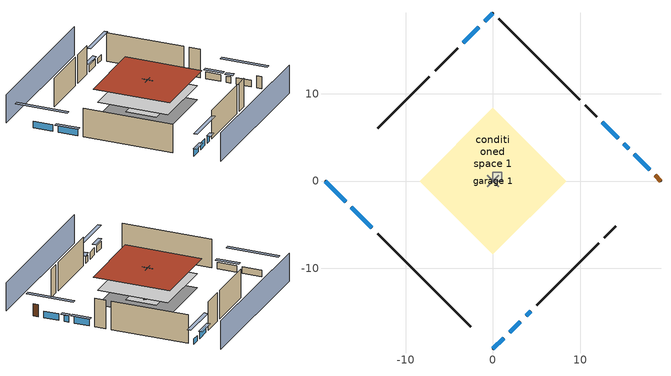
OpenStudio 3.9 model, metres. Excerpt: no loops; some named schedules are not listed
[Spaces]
conditioned space 1
 floor to garage 1 (Floor1 construction): -3.66,0 0,3.66 3.66,0 0,-3.66 z0
 floor foundation (Slab2 construction): -8.38,0 0,8.38 8.38,0 0,-8.38 z0
 floor adiabatic (AdiabaticFloorConstruction): -8.38,0 0,8.38 8.38,0 0,-8.38 z2.44
 wall outside (Wall3 construction): -13.23,-6.02 -2.52,-16.72 z0:4.88
 wall outside (Wall4 construction): -7.28,11.96 -13.23,6.02 z0:4.88
 wall outside (Wall7 construction): 9.92,9.33 0.66,18.59 z0:4.88
 wall outside (Wall8 construction): 4.99,-14.26 12.11,-7.13 z0:4.88
 wall outside (AdiabaticWallConstruction): -19.25,0 -16.89,-2.35 / -16.24,-3.01 -13.88,-5.36 / 17.94,1.3 16.19,3.05 z0:1.1; 0,19.25 -0.95,18.3 z0:0.92; -1.6,17.64 -3.38,15.86 z0:1.13; 15.54,3.71 14.98,4.26 z0:1.07; 14.33,4.92 12.52,6.72 / 1.89,-17.35 3.13,-16.11 / 0,-19.25 1.24,-18.01 z0:1.16; 3.79,-15.46 4.33,-14.91 z0:1.04
 wall outside (AdiabaticWallConstruction 1): 19.25,0 18.6,0.65 z0:2.03
 wall to garage 1 (Wall5 construction): 0.65,-0.65 -0.65,0.65 z0:4.88
 wall to garage 1 (Wall6 construction): 0.65,0.65 -0.65,-0.65 z0:4.88
 window (WindowConstruction): -19.25,0 -16.89,-2.35 z0:1.1
 window (WindowConstruction 1): -16.24,-3.01 -13.88,-5.36 z0:1.1
 window (WindowConstruction 2): 0,19.25 -0.95,18.3 z0:0.91
 window (WindowConstruction 3): -1.61,17.64 -3.38,15.86 z0:1.13
 window (WindowConstruction 4): 17.94,1.3 16.19,3.05 z0:1.1
 window (WindowConstruction 5): 15.54,3.71 14.98,4.26 z0:1.07
 window (WindowConstruction 6): 14.33,4.92 12.52,6.72 z0:1.16
 window (WindowConstruction 7): 1.89,-17.35 3.13,-16.12 z0:1.16
 window (WindowConstruction 8): 3.79,-15.46 4.33,-14.91 z0:1.04
 window (WindowConstruction 9): 0,-19.25 1.24,-18.01 z0:1.16
 door (Door): 19.25,0 18.6,0.65 z0:2.03
 ceiling adiabatic (AdiabaticFloorConstruction): 0,-8.38 8.38,0 0,8.38 -8.38,0 z2.44
 roof outside (Roof1 construction): 0,9.14 -9.14,0 0,-9.14 9.14,0 z4.88
garage 1
 floor foundation (Slab1 construction): -3.66,0 0,3.66 3.66,0 0,-3.66 z0
 wall outside (Wall1 construction): -4.04,15.21 -6.63,12.62 z0:4.88
 wall outside (Wall2 construction): 11.87,7.38 10.57,8.67 z0:4.88
 wall outside (Wall9 construction): 12.77,-6.47 14.06,-5.18 z0:4.88
central ac and furnace airloop ret air space
 floor adiabatic (AdiabaticConst): 0,0 0,1 1,1 1,0 z0
 wall adiabatic (AdiabaticConst): 0,1 0,0 1,0 1,1 0,1 z0:1
 ceiling adiabatic (AdiabaticConst): 1,0 1,1 0,1 0,0 z1
shading: 3.23,-22.48 22.48,-3.23 / -3.23,22.48 -22.48,3.23 z0:4.88; -14.95,-4.29 -21.18,1.94 -21.62,1.51 -15.38,-4.72 z3.84; -13.67,-5.58 -16.45,-2.79 -16.88,-3.23 -14.1,-6.01 z1.4; -2.89,16.36 1.94,21.18 1.51,21.62 -3.32,16.79 z3.66; -3.6,15.65 -1.39,17.86 -1.82,18.29 -4.03,16.08 z1.43; 14.25,4.99 19.88,-0.64 20.31,-0.21 14.69,5.42 z3.84; 14.77,4.48 15.75,3.49 16.18,3.92 15.2,4.91 z1.37; 12.31,6.94 14.54,4.7 14.97,5.13 12.74,7.37 z1.46; 5.07,-14.18 -0.05,-19.29 0.38,-19.72 5.5,-14.61 z3.9; 4.55,-14.7 3.57,-15.67 4,-16.1 4.98,-15.13 z1.34; 1.45,-17.79 -0.22,-19.46 0.22,-19.89 1.88,-18.22 z1.46
[Site]
Portland Intl Arpt_OR: Latitude {deg}=45.59; Longitude {deg}=-122.6; Time Zone {hr}=-8; Elevation {m}=33; Terrain=Suburbs; Keep Site Location Information=Yes
[Site:GroundTemperature:Shallow]
10.2558, 8.96328, 8.85977, 9.47314, 11.9355, 14.3863, 16.5111, 17.8571, 17.9714, 16.8767, 14.8061, 12.4304
[Site:WaterMainsTemperature]
Calculation Method=Schedule; Temperature Schedule=mains temperature schedule
[Building]
Building 1
[Material] Roughness=Rough
Name | Thickness {m} | Conductivity {W/m-K} | Density {kg/m3} | Specific Heat {J/kg-K} | Thermal Absorptance | Solar Absorptance | Visible Absorptance
asphalt or fiberglass shingles | 0.00635 | 0.162714 | 1121.4 | 1465.45 | 0.9 | 0.85 | 0.85
roof rigid ins | 0.051816 | 0.029427 | 32.04 | 1214.23 | 0.9 | 0.7 | 0.7
osb sheathing 0.75 in. | 0.01905 | 0.115458 | 512.64 | 1214.23 | 0.9 | 0.7 | 0.7
roof stud and cavity | 0.2032 | 0.133729 | 78.34581 | 1123.46 | 0.9 | 0.7 | 0.7
gypsum board | 0.0127 | 0.160291 | 801 | 837.4 | 0.9 | 0.6 | 0.6
wood siding | 0.0254 | 0.102417 | 544.68 | 1172.36 | 0.9 | 0.85 | 0.85
osb sheathing 0.5 in. | 0.0127 | 0.115458 | 512.64 | 1214.23 | 0.9 | 0.7 | 0.7
wall stud and cavity | 0.1397 | 0.727959 | 139.0536 | 1170.24 | 0.9 | 0.6 | 0.6
wall stud and cavity 1 | 0.1397 | 0.550994 | 139.0536 | 1170.24 | 0.9 | 0.7 | 0.7
osb sheathing 0.5 in. 1; osb sheathing 0.5 in. 2 | 0.0127 | 0.115458 | 512.64 | 1214.23
wall stud and cavity 2 | 0.1397 | 0.335416 | 139.0536 | 1170.24 | 0.9 | 0.7 | 0.7
floor stud and cavity | 0.1397 | 0.923637 | 92.3553 | 1139.71 | 0.9 | 0.7 | 0.7
floor covering | 0.0127 | 0.0433444 | 54.468 | 1339.84 | 0.9 | 0.6 | 0.6
concrete 4.0 in. | 0.1016 | 1.803125 | 2242.8 | 837.4 | 0.9 | 0.7 | 0.7
floor covering 1 | 0.0127 | 0.0450781 | 54.468 | 1339.84 | 0.9 | 0.9 | 0.9
wood siding 1; wood siding 2 | 0.0254 | 0.102417 | 544.68 | 1172.36
wall rigid ins; floor rigid ins | 0.512978 | 0.029427 | 32.04 | 1214.23 | 0.9 | 0.7 | 0.7
wall stud and cavity 3 | 0.0889 | 0.380278 | 52.3479 | 1209.89 | 0.9 | 0.7 | 0.7
door material | 0.04445 | 0.0612267 | 512.64 | 1214.23 | 0.9 | 0.7 | 0.7
floor stud and cavity 1 | 0.1397 | 1.75129 | 37.0049 | 1207.88 | 0.9 | 0.7 | 0.7
wall stud and cavity 4 | 0.0889 | 0.391764 | 83.0341 | 1211.67 | 0.9 | 0.7 | 0.7
furniture material conditioned space 1; furniture material garage 1 | 0.1524 | 0.115458 | 640.8 | 1214.23 | 0.9 | 0.6 | 0.6
[Construction]
Roof1 construction: asphalt or fiberglass shingles, roof rigid ins, osb sheathing 0.75 in., roof stud and cavity, gypsum board
Wall1 construction; Wall2 construction: wood siding, osb sheathing 0.5 in., wall stud and cavity
Wall3 construction; Wall4 construction: wood siding, osb sheathing 0.5 in., wall stud and cavity 1, gypsum board
Wall5 construction: osb sheathing 0.5 in. 1, wall stud and cavity 2, gypsum board
Wall6 construction: osb sheathing 0.5 in. 2, wall stud and cavity 2, gypsum board
Wall7 construction; Wall8 construction: wood siding, osb sheathing 0.5 in. 1, wall stud and cavity 1, gypsum board
Wall9 construction: wood siding, osb sheathing 0.5 in. 1, wall stud and cavity
Floor1 construction: floor stud and cavity, osb sheathing 0.75 in., floor covering
Slab1 construction: concrete 4.0 in.
Slab2 construction: concrete 4.0 in., floor covering 1
WindowConstruction; WindowConstruction 1; WindowConstruction 2; WindowConstruction 3; WindowConstruction 4; WindowConstruction 5; WindowConstruction 6; WindowConstruction 7; WindowConstruction 8; WindowConstruction 9: WindowMaterial
AdiabaticWallConstruction: wood siding 1, wall rigid ins, wall stud and cavity 3, gypsum board
Door: door material
AdiabaticWallConstruction 1: wood siding 2, wall rigid ins, wall stud and cavity 3, gypsum board
AdiabaticFloorConstruction: floor stud and cavity 1, floor rigid ins, osb sheathing 0.75 in., floor covering
PartitionWallConstruction: gypsum board, wall stud and cavity 4, gypsum board
furniture construction conditioned space 1: furniture material conditioned space 1
furniture construction garage 1: furniture material garage 1
AdiabaticConst: Adiabatic
[WindowMaterial:SimpleGlazingSystem]
WindowMaterial: U-Factor {W/m2-K}=1.93052; Solar Heat Gain Coefficient=0.49
[Material:NoMass]
Adiabatic: Roughness=Rough; Thermal Resistance {m2-K/W}=176.1
[ThermalZone] Multiplier=1; Use Ideal Air Loads=No
Name | Volume {m3} | Thermostat
conditioned space | 749.83 | conditioned space temperature setpoint
garage | 65.242
central ac and furnace airloop ret air zone | 1
[Sizing:Zone] Zone Cooling Design Supply Air Temperature Input Method=SupplyAirTemperature; Zone Cooling Design Supply Air Temperature {C}=14; Zone Cooling Design Supply Air Temperature Difference {deltaC}=11.11; Zone Heating Design Supply Air Temperature Input Method=SupplyAirTemperature; Zone Heating Design Supply Air Temperature {C}=40; Zone Heating Design Supply Air Temperature Difference {deltaC}=11.11; Zone Cooling Design Supply Air Humidity Ratio {kg-H2O/kg-air}=0.0085; Zone Heating Design Supply Air Humidity Ratio {kg-H2O/kg-air}=0.008; Cooling Design Air Flow Method=DesignDay; Heating Design Air Flow Method=DesignDay; Account for Dedicated Outdoor Air System=No; Dedicated Outdoor Air System Control Strategy=NeutralSupplyAir; Dedicated Outdoor Air Low Setpoint Temperature for Design {C}=autosize; Dedicated Outdoor Air High Setpoint Temperature for Design {C}=autosize; Zone Load Sizing Method=Sensible Load Only No Latent Load; Zone Latent Cooling Design Supply Air Humidity Ratio Input Method=HumidityRatioDifference; Zone Cooling Design Supply Air Humidity Ratio Difference {kgWater/kgDryAir}=0.005; Zone Latent Heating Design Supply Air Humidity Ratio Input Method=HumidityRatioDifference; Zone Humidification Design Supply Air Humidity Ratio Difference {kgWater/kgDryAir}=0.005; Sizing Option=Coincident
garage; central ac and furnace airloop ret air zone
[Space]
Name | Thermal Zone | Volume {m3}
conditioned space 1 | conditioned space | 749.83
garage 1 | garage | 65.242
central ac and furnace airloop ret air space | central ac and furnace airloop ret air zone
[ThermostatSetpoint:DualSetpoint]
conditioned space temperature setpoint: Heating Setpoint Temperature Schedule=heating setpoint; Cooling Setpoint Temperature Schedule=cooling setpoint; Temperature Difference Between Cutout And Setpoint {deltaC}=0
[Foundation:Kiva] Wall Height Above Grade {m}=0.1016; Wall Depth Below Slab {m}=0.2032
Name | Initial Indoor Air Temperature {C}
Foundation Kiva 1 | 13.4258
Foundation Kiva 2 | 17.2222
[Foundation:Kiva:Settings]
Soil Conductivity {W/m-K}=0.8655; Soil Density {kg/m3}=1842.3; Soil Specific Heat {J/kg-K}=418.7; Ground Solar Absorptivity=0.9; Ground Thermal Absorptivity=0.9; Ground Surface Roughness {m}=0.03; Far-Field Width {m}=40; Deep-Ground Boundary Condition=ZeroFlux; Deep-Ground Depth {m}=40; Minimum Cell Dimension {m}=0.2; Maximum Cell Growth Coefficient=3; Simulation Timestep=Timestep
[SurfaceProperty:ExposedFoundationPerimeter] Exposed Perimeter Calculation Method=TotalExposedPerimeter
Name | Total Exposed Perimeter {m}
Slab1 | 14.6304
Slab2 | 44.43984
[SurfaceProperty:IncidentSolarMultiplier] Incident Solar Multiplier=1; Incident Solar Multiplier Schedule=trans schedule winter=0.85 summer=0.7
Window1; Window2; Window3; Window4; Window5; Window6; Window7; Window8; Window9; Window10
[InternalMass:Definition] Design Level Calculation Method=SurfaceArea
Name | Construction | Surface Area {m2}
partition wall mass | PartitionWallConstruction | 307.509
furniture mass conditioned space 1 | furniture construction conditioned space 1 | 123.004
furniture mass garage 1 | furniture construction garage 1 | 2.67561
[InternalMass] Multiplier=1
Name | Internal Mass Definition | Space or SpaceType
partition wall mass | partition wall mass | conditioned space 1
furniture mass conditioned space 1 | furniture mass conditioned space 1 | conditioned space 1
furniture mass garage 1 | furniture mass garage 1 | garage 1
[Fan:SystemModel]
central ac and furnace supply fan: Availability Schedule=Always On Discrete; Design Maximum Air Flow Rate {m3/s}=0.804198; Speed Control Method=Discrete; Electric Power Minimum Flow Rate Fraction=0.2; Design Pressure Rise {Pa}=500; Motor Efficiency=1; Motor In Air Stream Fraction=1; Design Electric Power Consumption {W}=autosize; Design Power Sizing Method=PowerPerFlow; Electric Power Per Unit Flow Rate {W/(m3/s)}=1059.44; Electric Power Per Unit Flow Rate Per Unit Pressure {W-s/m3-Pa}=1.66667; Fan Total Efficiency=0.7; Motor Loss Radiative Fraction=0; Speed Flow Fraction 1=0.98122; Speed Electric Power Fraction 1=0.94471; Speed Flow Fraction 2=1; Speed Electric Power Fraction 2=1
[EnergyManagementSystem:Sensor]
Name | Output Variable or Output Meter Index Key | Output Variable or Output Meter
central_ac_and_furnace_supply_fan_s; central_ac_and_furnace_supply_fan_s_1 | central ac and furnace supply fan | Fan Electricity Energy
water_heater_T_set | water heater setpoint | Schedule Value
out_pb_s |  | Site Outdoor Air Barometric Pressure
out_wt_s |  | Site Outdoor Air Humidity Ratio
site_vw_s |  | Site Wind Speed
cool_season | cooling season schedule | Schedule Value
central_ac_and_furnace_airloop_Fan_RTF_s | central ac and furnace supply fan | Fan Runtime Fraction Speed 1
central_ac_and_furnace_airloop_Fan_RTF_s_1 | central ac and furnace supply fan | Fan Runtime Fraction Speed 2
central_ac_and_furnace_airloop_AH_MFR_s | Node 5 | System Node Mass Flow Rate
central_ac_and_furnace_airloop_AH_VFR_s | Node 5 | System Node Current Density Volume Flow Rate
central_ac_and_furnace_airloop_AH_Tout_s | Node 5 | System Node Temperature
central_ac_and_furnace_airloop_AH_Wout_s | Node 5 | System Node Humidity Ratio
central_ac_and_furnace_airloop_RA_T_s | Node 8 | System Node Temperature
central_ac_and_furnace_airloop_Ra_W_s | Node 8 | System Node Humidity Ratio
central_ac_and_furnace_airloop_0_DZ_T_s | garage | Zone Air Temperature
central_ac_and_furnace_airloop_0_DZ_W_s | garage | Zone Mean Air Humidity Ratio
natural_vent_s | natural vent schedule | Schedule Value
htg_sp_s | heating setpoint | Schedule Value
clg_sp_s | cooling setpoint | Schedule Value
mech_vent_range_fan_0_sch_s | mech vent range fan 0 schedule | Schedule Value
mech_vent_bath_fan_0_sch_s | mech vent bath fan 0 schedule | Schedule Value
clothes_dryer_exhaust_0_sch_s | clothes_dryer | Schedule Value
htg_load_cond |  | Heating:EnergyTransfer:Zone:CONDITIONED SPACE
clg_load_cond |  | Cooling:EnergyTransfer:Zone:CONDITIONED SPACE
htg_load_duct |  | Heating:EnergyTransfer:Zone:CENTRAL AC AND FURNACE AIRLOOP RET AIR ZONE
clg_load_duct |  | Cooling:EnergyTransfer:Zone:CENTRAL AC AND FURNACE AIRLOOP RET AIR ZONE
s_conv | Floor1 | Surface Inside Face Convection Heat Gain Energy
s_ig | Floor1 | Surface Inside Face Internal Gains Radiation Heat Gain Energy
s_sol | Floor1 | Surface Inside Face Solar Radiation Heat Gain Energy
s_lgt | Floor1 | Surface Inside Face Lights Radiation Heat Gain Energy
s_surf | Floor1 | Surface Inside Face Net Surface Thermal Radiation Heat Gain Energy
s_conv_1 | inferred conditioned ceiling | Surface Inside Face Convection Heat Gain Energy
s_ig_1 | inferred conditioned ceiling | Surface Inside Face Internal Gains Radiation Heat Gain Energy
s_sol_1 | inferred conditioned ceiling | Surface Inside Face Solar Radiation Heat Gain Energy
s_lgt_1 | inferred conditioned ceiling | Surface Inside Face Lights Radiation Heat Gain Energy
s_surf_1 | inferred conditioned ceiling | Surface Inside Face Net Surface Thermal Radiation Heat Gain Energy
s_conv_2 | inferred conditioned floor | Surface Inside Face Convection Heat Gain Energy
s_ig_2 | inferred conditioned floor | Surface Inside Face Internal Gains Radiation Heat Gain Energy
s_sol_2 | inferred conditioned floor | Surface Inside Face Solar Radiation Heat Gain Energy
s_lgt_2 | inferred conditioned floor | Surface Inside Face Lights Radiation Heat Gain Energy
s_surf_2 | inferred conditioned floor | Surface Inside Face Net Surface Thermal Radiation Heat Gain Energy
s_conv_3 | Roof1 | Surface Inside Face Convection Heat Gain Energy
s_ig_3 | Roof1 | Surface Inside Face Internal Gains Radiation Heat Gain Energy
s_sol_3 | Roof1 | Surface Inside Face Solar Radiation Heat Gain Energy
s_lgt_3 | Roof1 | Surface Inside Face Lights Radiation Heat Gain Energy
s_surf_3 | Roof1 | Surface Inside Face Net Surface Thermal Radiation Heat Gain Energy
s_conv_4 | Slab2 | Surface Inside Face Convection Heat Gain Energy
s_ig_4 | Slab2 | Surface Inside Face Internal Gains Radiation Heat Gain Energy
s_sol_4 | Slab2 | Surface Inside Face Solar Radiation Heat Gain Energy
s_lgt_4 | Slab2 | Surface Inside Face Lights Radiation Heat Gain Energy
s_surf_4 | Slab2 | Surface Inside Face Net Surface Thermal Radiation Heat Gain Energy
ss_sol | Door1 | Surface Inside Face Solar Radiation Heat Gain Energy
ss_lgt | Door1 | Surface Inside Face Lights Radiation Heat Gain Energy
ss_conv | Door1 | Surface Inside Face Convection Heat Gain Energy
ss_ig | Door1 | Surface Inside Face Internal Gains Radiation Heat Gain Energy
ss_surf | Door1 | Surface Inside Face Net Surface Thermal Radiation Heat Gain Energy
ss_conv_1 | Window1 | Surface Inside Face Convection Heat Gain Energy
ss_ig_1 | Window1 | Surface Inside Face Internal Gains Radiation Heat Gain Energy
ss_surf_1 | Window1 | Surface Inside Face Net Surface Thermal Radiation Heat Gain Energy
ss_trans_in | Window1 | Surface Window Transmitted Solar Radiation Rate
ss_back_out | Window1 | Surface Window Shortwave from Zone Back Out Window Heat Transfer Rate
ss_trans_out | Window1 | Surface Inside Face Initial Transmitted Diffuse Transmitted Out Window Solar Radiation Rate
ss_conv_2 | Window10 | Surface Inside Face Convection Heat Gain Energy
ss_ig_2 | Window10 | Surface Inside Face Internal Gains Radiation Heat Gain Energy
ss_surf_2 | Window10 | Surface Inside Face Net Surface Thermal Radiation Heat Gain Energy
ss_trans_in_1 | Window10 | Surface Window Transmitted Solar Radiation Rate
ss_back_out_1 | Window10 | Surface Window Shortwave from Zone Back Out Window Heat Transfer Rate
ss_trans_out_1 | Window10 | Surface Inside Face Initial Transmitted Diffuse Transmitted Out Window Solar Radiation Rate
ss_conv_3 | Window2 | Surface Inside Face Convection Heat Gain Energy
ss_ig_3 | Window2 | Surface Inside Face Internal Gains Radiation Heat Gain Energy
ss_surf_3 | Window2 | Surface Inside Face Net Surface Thermal Radiation Heat Gain Energy
ss_trans_in_2 | Window2 | Surface Window Transmitted Solar Radiation Rate
ss_back_out_2 | Window2 | Surface Window Shortwave from Zone Back Out Window Heat Transfer Rate
ss_trans_out_2 | Window2 | Surface Inside Face Initial Transmitted Diffuse Transmitted Out Window Solar Radiation Rate
ss_conv_4 | Window3 | Surface Inside Face Convection Heat Gain Energy
ss_ig_4 | Window3 | Surface Inside Face Internal Gains Radiation Heat Gain Energy
ss_surf_4 | Window3 | Surface Inside Face Net Surface Thermal Radiation Heat Gain Energy
ss_trans_in_3 | Window3 | Surface Window Transmitted Solar Radiation Rate
ss_back_out_3 | Window3 | Surface Window Shortwave from Zone Back Out Window Heat Transfer Rate
ss_trans_out_3 | Window3 | Surface Inside Face Initial Transmitted Diffuse Transmitted Out Window Solar Radiation Rate
ss_conv_5 | Window4 | Surface Inside Face Convection Heat Gain Energy
ss_ig_5 | Window4 | Surface Inside Face Internal Gains Radiation Heat Gain Energy
ss_surf_5 | Window4 | Surface Inside Face Net Surface Thermal Radiation Heat Gain Energy
ss_trans_in_4 | Window4 | Surface Window Transmitted Solar Radiation Rate
ss_back_out_4 | Window4 | Surface Window Shortwave from Zone Back Out Window Heat Transfer Rate
ss_trans_out_4 | Window4 | Surface Inside Face Initial Transmitted Diffuse Transmitted Out Window Solar Radiation Rate
[ElectricEquipment:Definition] Design Level Calculation Method=EquipmentLevel
Name | Design Level {W} | Fraction Latent | Fraction Radiant | Fraction Lost
ceiling fan | 17.6375 | 0 | 0.558 | 0
clothes washer | 169.444 | 0.03 | 0.162 | 0.7
clothes dryer | 3643.97 | 0.015 | 0.081 | 0.85
dishwasher | 520.04 | 0.3 | 0.18 | 0.4
fridge | 57.5342 | 0 | 0.6 | 0
freezer | 194.914 | 0 | 0.6 | 0
cooking range | 135.433 | 0.16 | 0.384 | 0.2
misc tv | 1566.46 | 0 | 0.6 | 0
misc plug loads | 1014.77 | 0.021 | 0.558 | 0.049
whole house fan; mech vent house fan | 0 | 0 | 0 | 1
mech vent house fan cfis | 0 | 0 | 0 | 0
mech vent range fan 0; mech vent bath fan 0 | 30 | 0 | 0 | 1
[ElectricEquipment]
Name | Electric Equipment Definition | Space or SpaceType | Schedule
ceiling fan | ceiling fan | conditioned space 1 | ceiling_fan
clothes washer | clothes washer | conditioned space 1 | clothes_washer
clothes dryer | clothes dryer | conditioned space 1 | clothes_dryer
dishwasher | dishwasher | conditioned space 1 | dishwasher
fridge | fridge | conditioned space 1 | fridge schedule
freezer | freezer | garage 1 | freezer schedule
cooking range | cooking range | conditioned space 1 | cooking_range
misc tv | misc tv | conditioned space 1 | plug_loads_tv
misc plug loads | misc plug loads | conditioned space 1 | plug_loads_other
whole house fan | whole house fan | conditioned space 1 | Always On Discrete
mech vent house fan | mech vent house fan | conditioned space 1 | mech vent house fan schedule
mech vent house fan cfis | mech vent house fan cfis | conditioned space 1 | mech vent house fan cfis schedule
mech vent range fan 0 | mech vent range fan 0 | conditioned space 1 | mech vent range fan 0 schedule
mech vent bath fan 0 | mech vent bath fan 0 | conditioned space 1 | mech vent bath fan 0 schedule
[OtherEquipment:Definition] Design Level Calculation Method=EquipmentLevel
Name | Design Level {W} | Fraction Latent | Fraction Radiant | Fraction Lost
water heater sens; central ac and furnace airloop_0 SupSensLkToCond; central ac and furnace airloop_0 SupCondToLv; central ac and furnace airloop_0 RetCondToRP; central ac and furnace airloop_0 RetSensLkToRP; central ac and furnace airloop_0 SupCondToDZ; central ac and furnace airloop_0 RetCondToDZ; central ac and furnace airloop_0 SupSensLkToDZ; mech vent house fan sensible load | 0 | 0 | 0 | 0
water heater lat; central ac and furnace airloop_0 SupLatLkToCond; central ac and furnace airloop_0 RetLatLkToRP; central ac and furnace airloop_0 SupLatLkToDZ; mech vent house fan latent load | 0 | 1 | 0 | 0
water heater energy adjustment1 | 0.01 | 0 | 0 | 1
clothes dryer 2 | 0 | 0.015 | 0.081 | 0.85
cooking range 2 | 3969.16 | 0.16 | 0.384 | 0.2
general water use sensible | -79.8895 | 0 | 0.6 | 0
general water use latent | 81.0615 | 1 | 0 | 0
[OtherEquipment]
Name | Other Equipment Definition | Space or SpaceType | Schedule | Fuel Type
water heater sens | water heater sens | conditioned space 1 | Always On Discrete
water heater lat | water heater lat | conditioned space 1 | Always On Discrete
water heater energy adjustment1 | water heater energy adjustment1 | conditioned space 1 | Always On Discrete | Electricity
clothes dryer 1 | clothes dryer 2 | conditioned space 1 | clothes_dryer | Electricity
cooking range 1 | cooking range 2 | conditioned space 1 | cooking_range | NaturalGas
general water use sensible | general water use sensible | conditioned space 1 | general water use schedule
general water use latent | general water use latent | conditioned space 1 | general water use schedule
central ac and furnace airloop_0 SupSensLkToCond | central ac and furnace airloop_0 SupSensLkToCond | conditioned space 1 | Always On Discrete
central ac and furnace airloop_0 SupLatLkToCond | central ac and furnace airloop_0 SupLatLkToCond | conditioned space 1 | Always On Discrete
central ac and furnace airloop_0 SupCondToLv | central ac and furnace airloop_0 SupCondToLv | conditioned space 1 | Always On Discrete
central ac and furnace airloop_0 RetCondToRP | central ac and furnace airloop_0 RetCondToRP | central ac and furnace airloop ret air space | Always On Discrete
central ac and furnace airloop_0 RetSensLkToRP | central ac and furnace airloop_0 RetSensLkToRP | central ac and furnace airloop ret air space | Always On Discrete
central ac and furnace airloop_0 RetLatLkToRP | central ac and furnace airloop_0 RetLatLkToRP | central ac and furnace airloop ret air space | Always On Discrete
central ac and furnace airloop_0 SupCondToDZ | central ac and furnace airloop_0 SupCondToDZ | garage 1 | Always On Discrete
central ac and furnace airloop_0 RetCondToDZ | central ac and furnace airloop_0 RetCondToDZ | garage 1 | Always On Discrete
central ac and furnace airloop_0 SupSensLkToDZ | central ac and furnace airloop_0 SupSensLkToDZ | garage 1 | Always On Discrete
central ac and furnace airloop_0 SupLatLkToDZ | central ac and furnace airloop_0 SupLatLkToDZ | garage 1 | Always On Discrete
mech vent house fan sensible load | mech vent house fan sensible load | conditioned space 1 | Always On Discrete
mech vent house fan latent load | mech vent house fan latent load | conditioned space 1 | Always On Discrete
[WaterUse:Equipment:Definition]
Name | Peak Flow Rate {m3/s}
clothes washer | 1.01845e-05
dishwasher | 6.55925e-06
[Lights:Definition] Design Level Calculation Method=LightingLevel; Fraction Radiant=0.6; Fraction Visible=0.2; Return Air Fraction=0
Name | Lighting Level {W}
interior lighting | 474.168
garage lighting | 9.7147
[Lights] Fraction Replaceable=1
Name | Lights Definition | Space or SpaceType | Schedule
interior lighting | interior lighting | conditioned space 1 | lighting_interior
garage lighting | garage lighting | garage 1 | lighting_garage
[Exterior:Lights:Definition]
exterior lighting: Design Level {W}=10.1836
[Exterior:Lights]
exterior lighting: Exterior Lights Definition=exterior lighting; Schedule=exterior lighting schedule
[People:Definition]
occupants: Number of People Calculation Method=People; Number of People {people}=4; Fraction Radiant=0.314171; Sensible Heat Fraction=0.56303; Carbon Dioxide Generation Rate {m3/s-W}=0; Enable ASHRAE 55 Comfort Warnings=No; Mean Radiant Temperature Calculation Type=EnclosureAveraged
[People]
occupants: People Definition=occupants; Space or SpaceType=conditioned space 1; Number of People Schedule=occupants; Activity Level Schedule=occupants activity schedule; Multiplier=1
[ZoneMixing] Schedule=Always On Continuous; Design Flow Rate Calculation Method=Flow/Zone; Design Flow Rate {m3/s}=0
Name | Zone or Space | Source Zone or Space
central ac and furnace airloop_0 ZoneMixDZToCond mix | conditioned space | garage
central ac and furnace airloop_0 ZoneMixCondToDZ mix | garage | conditioned space
[SpaceInfiltration:DesignFlowRate] Schedule=Always On Discrete; Design Flow Rate Calculation Method=Flow/Space; Design Flow Rate {m3/s}=0
Name | Space or SpaceType
natural vent flow; whole house fan flow; infil flow | conditioned space 1
garage 1 duct leakage imbalance infil flow | garage 1
[SpaceInfiltration:EffectiveLeakageArea]
infil garage 1: Space or SpaceType=garage 1; Schedule=Always On Discrete; Effective Air Leakage Area {cm2}=271.837; Stack Coefficient=0.000129147; Wind Coefficient=4.38083e-05
